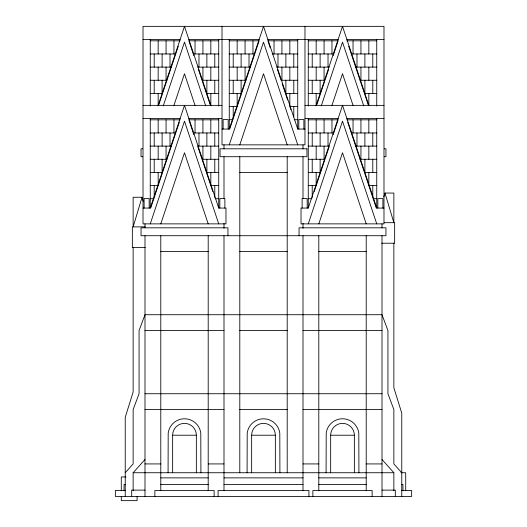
<?xml version="1.0" encoding="UTF-8"?>
<svg xmlns="http://www.w3.org/2000/svg" width="527" height="527" viewBox="0 0 527 527"><rect width="100%" height="100%" fill="white"/><g stroke="black" fill="none" stroke-linecap="round" stroke-linejoin="round"><path stroke-width="0.79" d="M142.026 197.263L133.14 226.887L133.14 197.263L142.026 197.263L143.192 201.162M383.808 196.953L384.973 193.053L393.86 193.053L393.86 222.684L384.973 193.053M158.034 105.716L184.49 26.35L210.945 105.716M158.561 105.453L162.579 93.404L150.254 93.404M162.836 92.627L178.304 46.224M163.225 105.953L184.49 42.153L205.761 105.953M173.93 105.446L184.49 73.754L195.056 105.446M143.015 208.066L150.254 208.066L184.49 105.36L218.731 208.066L225.971 208.066L225.971 223.87L143.015 223.87L143.015 26.35L383.985 26.35L383.985 223.87L301.029 223.87L301.029 208.066L308.269 208.066L342.51 105.36L376.746 208.066L383.985 208.066M150.762 207.855L162.579 172.408L150.254 172.408M162.836 171.637L179.338 122.139M150.254 223.87L184.49 121.157L218.731 223.87M160.788 223.87L184.49 152.764L208.198 223.87M222.019 129.062L229.265 129.062L263.5 26.35L297.735 129.062L304.981 129.062M229.772 128.851L259.119 40.81L229.265 40.81M229.265 144.859L263.5 42.153L297.735 144.859M239.798 144.859L263.5 73.754L287.202 144.859M316.055 105.716L342.51 26.35L368.966 105.716M316.839 104.675L324.975 80.256L308.269 80.256M325.238 79.485L328.584 69.426M333.196 55.612L338.123 40.81L308.269 40.81M321.239 105.953L342.51 42.153L363.775 105.953M331.944 105.446L342.51 73.754L353.07 105.446M314.217 191.545L324.975 159.266L308.269 159.266M325.238 158.489L329.105 146.888M333.196 134.616L338.123 119.82L308.269 119.82M308.269 223.87L342.51 121.157L376.746 223.87M318.802 223.87L342.51 152.764L366.212 223.87M125.235 472.739L133.14 463.925L133.14 409.538L139.062 393.735L139.062 330.528L144.991 314.724L382.009 314.724L387.938 330.528L387.938 393.735L393.86 409.538L393.86 463.925L401.765 472.739M133.14 490.723L133.14 472.739L144.991 459.518M143.015 39.499L180.109 39.499M188.877 39.499L259.119 39.499M267.881 39.499L338.123 39.499M346.891 39.499L383.985 39.499M150.254 40.81L180.109 40.81M218.731 40.81L188.877 40.81L193.804 55.612M297.735 40.81L267.881 40.81L270.219 47.819M346.891 40.81L376.746 40.81M150.254 53.958L175.728 53.958M193.257 53.958L218.731 53.958M229.265 53.958L254.732 53.958M272.268 53.958L297.735 53.958M308.269 53.958L333.743 53.958M351.272 53.958L376.746 53.958M150.254 67.107L171.347 67.107M197.638 67.107L218.731 67.107M229.265 67.107L250.351 67.107M276.649 67.107L297.735 67.107M308.269 67.107L329.362 67.107M355.653 67.107L376.746 67.107M150.254 80.256L166.96 80.256M218.731 80.256L202.025 80.256L210.161 104.675M229.265 80.256L245.971 80.256M281.029 80.256L297.735 80.256M360.04 80.256L376.746 80.256M206.406 93.404L218.731 93.404M229.265 93.404L241.59 93.404M285.41 93.404L297.735 93.404M308.269 93.404L320.594 93.404M376.746 93.404L364.421 93.404L368.439 105.453M143.015 105.36L221.907 105.36M305.093 105.36L383.985 105.36M229.265 106.553L237.203 106.553M297.735 106.553L289.837 106.553L289.837 93.404M143.015 118.503L180.109 118.503M188.877 118.503L221.946 118.503M305.054 118.503L338.123 118.503M346.891 118.503L383.985 118.503M229.265 119.701L232.822 119.701M294.178 119.701L297.735 119.701M150.254 119.82L180.109 119.82M218.731 119.82L188.877 119.82L193.804 134.616M346.891 119.82L376.746 119.82M150.254 132.969L175.728 132.969M193.257 132.969L218.731 132.969M308.269 132.969L333.743 132.969M351.272 132.969L376.746 132.969M150.254 146.117L171.347 146.117M197.638 146.117L218.731 146.117M308.269 146.117L329.362 146.117M355.653 146.117L376.746 146.117M142.679 148.812L141.038 148.812L141.038 156.71L142.679 156.71M384.321 148.812L385.962 148.812L385.962 156.71L384.321 156.71M150.254 159.266L166.96 159.266M218.731 159.266L202.025 159.266L212.783 191.545M360.04 159.266L376.746 159.266M206.406 172.408L218.731 172.408M308.269 172.408L320.594 172.408M376.746 172.408L364.421 172.408L376.238 207.855M239.798 172.513L287.202 172.513M150.254 185.557L158.199 185.557L158.159 172.408M218.731 185.557L210.826 185.557L210.826 172.408M308.269 185.557L316.174 185.557L316.174 172.408M376.746 185.557L368.801 185.557L368.841 172.408M150.254 198.705L153.812 198.705M215.168 198.705L218.731 198.705M308.269 198.705L311.832 198.705M373.188 198.705L376.746 198.705M384.163 222.684L394.651 222.684L394.651 243.224L381.739 243.224M145.261 226.887L132.349 226.887L132.349 247.433L145.261 247.433M160.788 251.524L208.198 251.524M239.798 251.524L287.202 251.524M318.802 251.524L366.212 251.524M144.991 330.528L223.995 330.528M239.798 330.528L287.202 330.528M303.005 330.528L382.009 330.528M144.991 393.735L382.009 393.735M144.991 409.538L223.995 409.538M239.798 409.538L287.202 409.538M303.005 409.538L382.009 409.538M172.639 472.739L172.639 435.216L196.34 435.216L196.34 472.739M251.649 472.739L251.649 435.216L275.351 435.216L275.351 472.739M330.66 472.739L330.66 435.216L354.361 435.216L354.361 472.739M144.991 463.925L160.788 463.925M208.198 463.925L223.995 463.925M303.005 463.925L318.802 463.925M366.212 463.925L382.009 463.925M133.14 472.739L393.86 472.739L393.86 490.723M400.975 472.739L405.711 472.739L405.711 490.723M126.025 476.948L121.289 476.948L121.289 490.841M160.788 477.877L208.198 477.877M223.995 477.877L303.005 477.877M318.802 477.877L366.212 477.877M125.564 484.596L124.049 484.596L124.049 490.518M160.788 484.596L208.198 484.596M223.995 484.596L303.005 484.596M318.802 484.596L366.212 484.596M401.436 484.596L402.951 484.596L402.951 490.518M144.991 490.123L131.691 490.123L131.691 496.447M382.009 490.123L395.309 490.123L395.309 496.447M125.235 490.518L115.36 490.518L115.36 496.447L411.64 496.447L411.64 490.518L401.765 490.518M382.009 459.518L393.86 472.739M348.696 46.224L364.164 92.627M347.662 122.139L364.164 171.637M277.419 69.426L280.772 79.485M282.162 83.648L287.61 99.998M290.048 107.297L290.792 109.544M198.415 69.426L201.762 79.485M197.895 146.888L201.762 158.489M401.765 496.447L401.765 413.089L393.86 387.806L393.86 243.224M382.892 208.066L382.892 198.587L377.839 198.587L377.839 208.066M382.009 223.87L382.009 227.822M382.009 235.721L382.009 496.447M376.746 39.499L376.746 106.052M376.746 118.503L376.746 208.066M372.793 53.958L372.793 67.107M372.793 80.256L372.793 93.404M372.793 132.969L372.793 146.117M372.793 159.266L372.793 172.408M372.793 185.557L372.793 196.736M372.134 496.447L372.134 490.518L312.88 490.518L312.88 496.447M368.841 40.81L368.841 53.958M368.841 67.107L368.841 80.256M368.841 93.404L368.841 105.729M368.841 119.82L368.841 132.969M368.841 146.117L368.841 159.266M366.212 235.721L366.212 490.723M364.895 53.958L364.895 67.107M364.895 80.256L364.895 93.404M364.895 132.969L364.895 146.117M364.895 159.266L364.895 172.408M360.942 40.81L360.942 53.958M360.942 67.107L360.942 80.256M360.942 119.82L360.942 132.969M360.942 146.117L360.942 159.266M358.927 472.739L358.808 433.154A16.429 16.429 0 0 0 326.206 433.154L326.088 472.739M356.99 53.958L356.99 67.107M356.99 132.969L356.99 146.117M353.044 40.81L353.044 53.958M353.044 119.82L353.044 132.969M331.97 40.81L331.97 53.958M331.97 119.82L331.97 132.969M328.025 53.958L328.025 67.107M328.025 132.969L328.025 146.117M324.072 40.81L324.072 53.958M324.072 67.107L324.072 80.256M324.072 119.82L324.072 132.969M324.072 146.117L324.072 159.266M320.12 53.958L320.12 67.107M320.12 80.256L320.12 93.404M320.12 132.969L320.12 146.117M320.12 159.266L320.12 172.408M318.802 235.721L318.802 490.723M316.174 40.81L316.174 53.958M316.174 67.107L316.174 80.256M316.174 93.404L316.174 105.729M316.174 119.82L316.174 132.969M316.174 146.117L316.174 159.266M312.221 53.958L312.221 67.107M312.221 80.256L312.221 93.404M312.221 132.969L312.221 146.117M312.221 159.266L312.221 172.408M312.221 185.557L312.221 197.533M308.927 496.447L308.927 490.518L218.073 490.518L218.073 496.447M308.269 39.499L308.269 106.052M308.269 118.503L308.269 208.066M307.175 208.066L307.175 198.587L302.123 198.587L302.123 208.066M304.981 26.35L304.981 144.859L222.019 144.859L222.019 26.35M303.888 129.062L303.888 119.576L298.829 119.576L298.829 129.062M303.005 144.859L303.005 148.812M303.005 156.71L303.005 198.686M303.005 223.376L303.005 228.31M303.005 235.721L303.005 490.723M299.053 235.721L299.053 227.822L385.962 227.822L385.962 235.721L141.038 235.721L141.038 227.822L227.947 227.822L227.947 235.721M297.735 39.499L297.735 129.062M293.789 53.958L293.789 67.107M293.789 80.256L293.789 93.404M293.789 106.553L293.789 116.928M289.837 40.81L289.837 53.958M289.837 67.107L289.837 80.256M287.202 156.71L287.202 472.739M285.884 53.958L285.884 67.107M285.884 80.256L285.884 93.404M281.932 40.81L281.932 53.958M281.932 67.107L281.932 80.256M279.916 472.739L279.797 433.154A16.429 16.429 0 0 0 247.203 433.154L247.084 472.739M277.986 53.958L277.986 67.107M274.033 40.81L274.033 53.958M252.967 40.81L252.967 53.958M249.014 53.958L249.014 67.107M245.068 40.81L245.068 53.958M245.068 67.107L245.068 80.256M241.116 53.958L241.116 67.107M241.116 80.256L241.116 93.404M239.798 156.71L239.798 472.739M237.163 40.81L237.163 53.958M237.163 67.107L237.163 80.256M237.163 93.404L237.163 106.553M233.211 53.958L233.211 67.107M233.211 80.256L233.211 93.404M233.211 106.553L233.211 117.725M229.265 39.499L229.265 129.062M228.171 129.062L228.171 119.576L223.112 119.576L223.112 129.062M224.877 208.066L224.877 198.587L219.825 198.587L219.825 208.066M223.995 144.859L223.995 148.812M223.995 156.71L223.995 198.686M223.995 223.376L223.995 228.31M223.995 235.721L223.995 490.723M218.731 39.499L218.731 106.052M218.731 118.503L218.731 208.066M214.779 53.958L214.779 67.107M214.779 80.256L214.779 93.404M214.779 132.969L214.779 146.117M214.779 159.266L214.779 172.408M214.779 185.557L214.779 197.533M214.12 496.447L214.12 490.518L154.866 490.518L154.866 496.447M210.826 40.81L210.826 53.958M210.826 67.107L210.826 80.256M210.826 93.404L210.826 105.729M210.826 119.82L210.826 132.969M210.826 146.117L210.826 159.266M208.198 235.721L208.198 490.723M206.88 53.958L206.88 67.107M206.88 80.256L206.88 93.404M206.88 132.969L206.88 146.117M206.88 159.266L206.88 172.408M202.928 40.81L202.928 53.958M202.928 67.107L202.928 80.256M202.928 119.82L202.928 132.969M202.928 146.117L202.928 159.266M200.912 472.739L200.794 433.154A16.429 16.429 0 0 0 168.192 433.154L168.073 472.739M198.975 53.958L198.975 67.107M198.975 132.969L198.975 146.117M195.03 40.81L195.03 53.958M195.03 119.82L195.03 132.969M173.956 40.81L173.956 53.958M173.956 119.82L173.956 132.969M170.01 53.958L170.01 67.107M170.01 132.969L170.01 146.117M166.058 40.81L166.058 53.958M166.058 67.107L166.058 80.256M166.058 119.82L166.058 132.969M166.058 146.117L166.058 159.266M162.105 53.958L162.105 67.107M162.105 80.256L162.105 93.404M162.105 132.969L162.105 146.117M162.105 159.266L162.105 172.408M160.788 235.721L160.788 490.723M158.159 40.81L158.159 53.958M158.159 67.107L158.159 80.256M158.159 93.404L158.159 105.729M158.159 119.82L158.159 132.969M158.159 146.117L158.159 159.266M154.207 53.958L154.207 67.107M154.207 80.256L154.207 93.404M154.207 132.969L154.207 146.117M154.207 159.266L154.207 172.408M154.207 185.557L154.207 196.736M150.254 39.499L150.254 106.052M150.254 118.503L150.254 208.066M149.161 208.066L149.161 198.587L144.108 198.587L144.108 208.066M144.991 223.87L144.991 227.822M144.991 235.721L144.991 496.447M137.086 496.566L137.086 500.65L121.289 500.65L121.289 496.566M133.14 247.433L133.14 392.016L125.235 417.298L125.235 496.447M330.66 435.216A11.851 11.851 0 0 1 342.51 423.365A11.851 11.851 0 0 1 354.361 435.216M251.649 435.216A11.851 11.851 0 0 1 263.5 423.365A11.851 11.851 0 0 1 275.351 435.216M172.639 435.216A11.851 11.851 0 0 1 184.49 423.365A11.851 11.851 0 0 1 196.34 435.216M306.951 148.812L220.049 148.812L220.049 156.71L306.951 156.71L306.951 148.812"/></g></svg>
